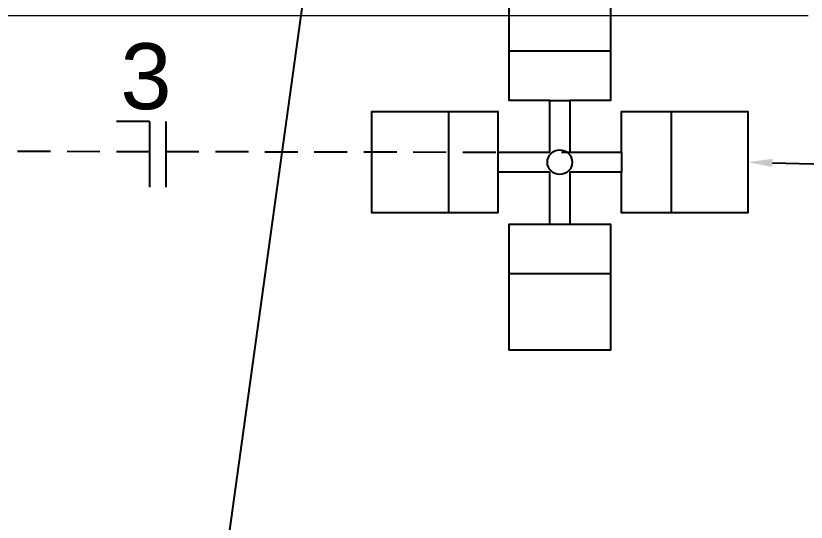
# Model space of a CAD drawing. Header units: millimetres. Extents: x 100 to 1222, y 100 to 694.
# Drawn here: x 264.76 to 276.75, y 556.44 to 564.11 of the extents above; entities that cross this region are included whole.
import ezdxf
from ezdxf import colors
from ezdxf.entities.mleader import LeaderData, LeaderLine
from ezdxf.math import Vec2, Vec3

# ---------------------------------------------------------------- set-up
doc = ezdxf.new("R2010")
doc.units = ezdxf.units.MM
doc.linetypes.add('DASHED', pattern=[0.75, 0.5, -0.25])
doc.layers.add('COTAS', color=5, linetype='Continuous', lineweight=5)
doc.layers.add('PAREDE', color=7, linetype='Continuous', lineweight=9)
doc.layers.add('EXTERN', color=7, linetype='Continuous')
doc.layers.add('EXTERN-I', color=251, linetype='Continuous')
doc.styles.add('Annotative', font='Arial.ttf')
doc.styles.add('Notes', font='Arial.ttf', dxfattribs={"height": 3})
doc.styles.get("Standard").update_dxf_attribs({"font": 'Arial.ttf'})

msp = doc.modelspace()

# ---------------------------------------------------------------- linework, layer by layer
at = {"color": 2}
for p, q in [((266.789, 562.512), (266.289, 562.512)), ((266.789, 562.512), (266.789, 561.512)), ((266.789, 562.512), (266.789, 561.512)), ((267.039, 562.512), (267.039, 561.512))]:
    msp.add_line(p, q, dxfattribs=at)
at = {"color": 2, "linetype": 'DASHED'}
msp.add_line((264.039, 562.061), (273.161, 562.043), dxfattribs=at)
at = {"layer": 'EXTERN'}
msp.add_lwpolyline([(273.779, 564.743), (273.779, 562.83), (273.161, 562.83), (273.161, 562.043), (273.948, 562.043), (273.948, 562.661), (275.861, 562.661), (275.861, 561.124), (273.948, 561.124), (273.948, 561.743), (273.161, 561.743), (273.161, 560.955), (273.779, 560.955), (273.779, 559.043), (272.242, 559.043), (272.242, 560.955), (272.861, 560.955), (272.861, 561.743), (272.073, 561.743), (272.073, 561.124), (270.161, 561.124), (270.161, 562.661), (272.073, 562.661), (272.073, 562.043), (272.861, 562.043), (272.861, 562.83), (272.242, 562.83), (272.242, 564.743)], dxfattribs=at)
at = {"layer": 'EXTERN-I'}
for p, q in [((272.242, 563.58), (273.779, 563.58)), ((271.323, 562.661), (271.323, 561.124)), ((274.698, 562.661), (274.698, 561.124)), ((272.242, 560.205), (273.779, 560.205))]:
    msp.add_line(p, q, dxfattribs=at)
for points in [[(272.861, 562.83), (273.161, 562.83)], [(272.073, 562.043), (272.073, 561.743)], [(273.948, 562.043), (273.948, 561.743)], [(272.861, 560.955), (273.161, 560.955)]]:
    msp.add_lwpolyline(points, dxfattribs=at)
msp.add_circle((273.011, 561.893), 0.188, dxfattribs=at)
at = {"layer": 'PAREDE'}
msp.add_lwpolyline([(276.775, 564.112), (256.525, 564.112), (256.525, 542.362)], dxfattribs=at)

# ---------------------------------------------------------------- texts
at = {"color": 2, "style": 'Annotative'}
msp.add_text('3', height=1, dxfattribs=at).set_placement((266.348, 562.696))

# ---------------------------------------------------------------- leaders
at = {"color": 2}
ml = msp.add_multileader_mtext('Standard', dxfattribs=at)
ml.set_content('PAINEL DE DISJUNTORES', color=2, style='Notes')
ml.set_leader_properties()
ml.build(insert=Vec2(0, 0))
ml.multileader.update_dxf_attribs({"dogleg_length": 7, "arrow_head_size": 3})
ctx = ml.context
ctx.base_point, ctx.char_height, ctx.arrow_head_size, ctx.plane_origin = Vec3(277.398, 573.544), 3, 3, Vec3(269.021, 573.544)
notes = []
notes.append((ctx, [(0, (1, 1, 0), (270.398, 573.544), (1, 0), 7, [(0, [(266.65, 546.527)], 0, [])])]))
ctx.mtext.insert, ctx.mtext.flow_direction = Vec3(279.398, 575.07), 5
at = {"layer": 'COTAS'}
ml = msp.add_multileader_mtext('Standard', dxfattribs=at)
ml.set_content('Poste de 4 pétalas com iluminação de vapor de sódio de 500W\\PAltura 7m', color=256)
ml.set_leader_properties()
ml.build(insert=Vec2(0, 0))
ml.multileader.update_dxf_attribs({"arrow_head_size": 0.375})
ctx = ml.context
ctx.base_point, ctx.char_height, ctx.arrow_head_size, ctx.landing_gap_size, ctx.plane_origin = Vec3(278.323, 561.83), 0.375, 0.375, 0.0075, Vec3(275.473, 559.589)
notes.append((ctx, [(0, (1, 1, 0), (278.293, 561.83), (1, 0), 0.03, [(0, [(275.861, 561.893)], 0, [])])]))
ctx.mtext.insert, ctx.mtext.flow_direction = Vec3(278.33, 562.021), 5
for ctx, leaders in notes:
    for number, flags, end, landing, length, lines in leaders:
        leader = LeaderData()
        leader.index, (leader.has_last_leader_line, leader.has_dogleg_vector, leader.attachment_direction) = number, flags
        leader.last_leader_point, leader.dogleg_vector, leader.dogleg_length = Vec3(end), Vec3(landing), length
        for number, points, colour, breaks in lines:
            line = LeaderLine()
            line.index, line.vertices, line.color, line.breaks = number, Vec3.list(points), colors.encode_raw_color(colour), breaks
            leader.lines.append(line)
        ctx.leaders.append(leader)

doc.saveas('drawing.dxf')
